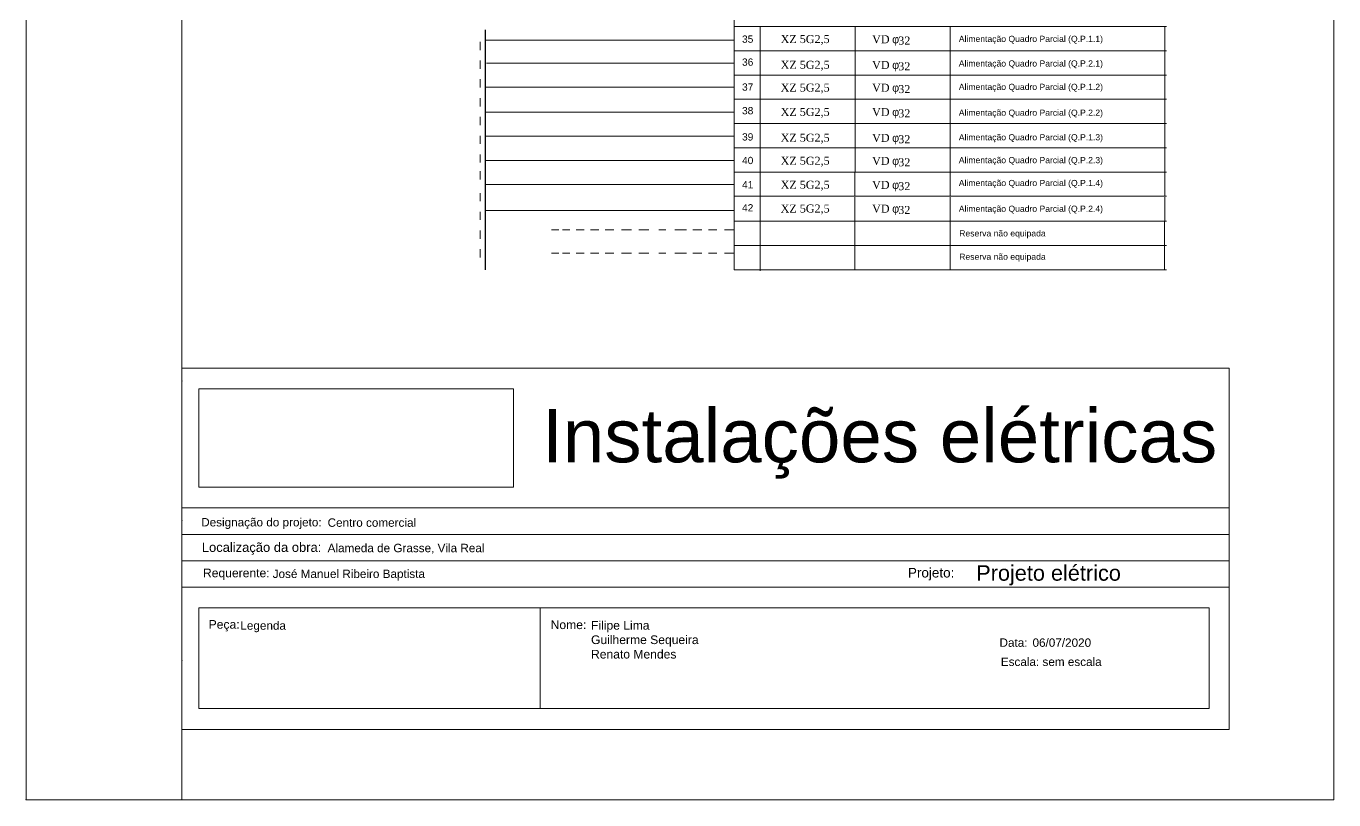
# Model space of a CAD drawing. Extents: x -17539 to 1421, y -3169 to 802964.
# Drawn here: x 652.23 to 673.23, y 312.75 to 325.17 of the extents above; entities that cross this region are included whole.
import ezdxf

# ---------------------------------------------------------------- set-up
doc = ezdxf.new("R2010")
doc.units = 0
doc.header["$LTSCALE"] = 25
doc.header["$MEASUREMENT"] = 0
doc.layers.get('0').update_dxf_attribs({"lineweight": 9})
doc.styles.add('MtXpl_Symbol', font='symbol.ttf')
doc.styles.add('MtXpl_Times_New_Roma', font='times.ttf')
doc.styles.add('ROMANS', font='arial.ttf')
doc.styles.get("Standard").update_dxf_attribs({"font": 'arial.ttf'})

msp = doc.modelspace()

# ---------------------------------------------------------------- linework, layer by layer
for p, q in [((652.235, 342.447), (652.235, 312.747)), ((654.735, 342.447), (654.735, 312.747)), ((673.235, 342.447), (673.235, 312.747)), ((663.601, 325.583), (663.604, 325.165)), ((663.604, 325.166), (670.546, 325.166)), ((663.604, 325.165), (663.604, 324.776)), ((664.024, 325.165), (664.024, 324.757)), ((665.546, 325.165), (665.546, 324.776)), ((667.075, 325.165), (667.075, 324.776)), ((670.52, 325.165), (670.52, 324.776)), ((659.525, 324.917), (659.525, 324.785)), ((663.606, 324.944), (659.611, 324.944)), ((663.604, 324.776), (670.546, 324.776)), ((663.604, 324.776), (663.604, 324.386)), ((664.024, 324.776), (664.024, 324.368)), ((665.546, 324.776), (665.546, 324.386)), ((667.074, 324.776), (667.074, 324.386)), ((670.519, 324.776), (670.519, 324.386)), ((659.525, 324.617), (659.525, 324.485)), ((663.606, 324.577), (659.629, 324.577)), ((659.525, 324.317), (659.525, 324.185)), ((663.604, 324.386), (670.546, 324.386)), ((663.604, 324.386), (663.604, 323.997)), ((664.024, 324.386), (664.024, 323.979)), ((665.546, 324.386), (665.546, 323.997)), ((667.074, 324.386), (667.074, 323.997)), ((670.519, 324.386), (670.519, 323.997)), ((663.606, 324.191), (659.602, 324.191)), ((659.525, 324.012), (659.525, 323.879)), ((663.604, 323.997), (670.546, 323.997)), ((663.604, 323.997), (663.604, 323.607)), ((664.024, 323.997), (664.024, 323.589)), ((665.546, 323.997), (665.546, 323.607)), ((667.074, 323.997), (667.074, 323.607)), ((670.519, 323.997), (670.519, 323.607)), ((659.525, 323.712), (659.525, 323.579)), ((663.606, 323.79), (659.611, 323.79)), ((659.525, 323.412), (659.525, 323.279)), ((663.606, 323.403), (659.62, 323.403)), ((663.604, 323.607), (670.546, 323.607)), ((663.604, 323.607), (663.604, 323.218)), ((664.024, 323.607), (664.024, 323.2)), ((665.546, 323.607), (665.546, 323.218)), ((667.074, 323.607), (667.074, 323.218)), ((670.519, 323.607), (670.519, 323.218)), ((663.604, 323.218), (670.546, 323.218)), ((663.604, 323.218), (663.604, 322.828)), ((664.024, 323.218), (664.024, 322.81)), ((665.546, 323.218), (665.546, 322.828)), ((667.074, 323.218), (667.074, 322.828)), ((670.519, 323.218), (670.519, 322.828)), ((659.525, 323.112), (659.525, 322.979)), ((663.606, 323.015), (659.611, 323.015)), ((659.525, 322.842), (659.525, 322.71)), ((663.604, 322.828), (670.546, 322.828)), ((663.604, 322.828), (663.604, 322.439)), ((664.023, 322.828), (664.023, 322.421)), ((665.545, 322.828), (665.545, 322.439)), ((667.074, 322.828), (667.074, 322.439)), ((670.519, 322.828), (670.519, 322.439)), ((663.606, 322.629), (659.62, 322.629)), ((659.525, 322.49), (659.525, 322.358)), ((663.604, 322.439), (663.603, 322.038)), ((663.604, 322.439), (670.546, 322.439)), ((664.023, 322.427), (664.023, 322.019)), ((665.545, 322.427), (665.545, 322.038)), ((667.074, 322.427), (667.074, 322.038)), ((670.519, 322.427), (670.519, 322.038)), ((659.525, 322.19), (659.525, 322.058)), ((663.603, 322.213), (659.611, 322.213)), ((663.603, 322.038), (670.545, 322.038)), ((663.603, 322.038), (663.603, 321.648)), ((664.023, 322.038), (664.023, 321.63)), ((665.545, 322.038), (665.545, 321.648)), ((667.073, 322.038), (667.073, 321.648)), ((670.518, 322.038), (670.518, 321.648)), ((659.525, 321.89), (659.525, 321.758)), ((660.787, 321.898), (660.669, 321.898)), ((660.964, 321.898), (660.847, 321.898)), ((661.197, 321.898), (661.066, 321.898)), ((661.43, 321.898), (661.297, 321.898)), ((661.673, 321.898), (661.531, 321.898)), ((661.958, 321.898), (661.795, 321.898)), ((662.232, 321.898), (662.075, 321.898)), ((662.509, 321.898), (662.396, 321.898)), ((662.838, 321.898), (662.653, 321.898)), ((663.083, 321.898), (662.942, 321.898)), ((663.328, 321.898), (663.191, 321.898)), ((663.597, 321.898), (663.452, 321.898)), ((659.525, 321.59), (659.525, 321.458)), ((660.787, 321.526), (660.669, 321.526)), ((660.964, 321.526), (660.847, 321.526)), ((661.197, 321.526), (661.066, 321.526)), ((661.43, 321.526), (661.297, 321.526)), ((661.673, 321.526), (661.531, 321.526)), ((661.958, 321.526), (661.795, 321.526)), ((662.232, 321.526), (662.075, 321.526)), ((662.509, 321.526), (662.396, 321.526)), ((662.838, 321.526), (662.653, 321.526)), ((663.083, 321.526), (662.942, 321.526)), ((663.328, 321.526), (663.191, 321.526)), ((663.597, 321.526), (663.452, 321.526)), ((663.603, 321.648), (670.545, 321.648)), ((663.603, 321.648), (663.603, 321.259)), ((664.023, 321.648), (664.023, 321.24)), ((665.545, 321.648), (665.545, 321.259)), ((667.073, 321.648), (667.073, 321.259)), ((670.518, 321.648), (670.518, 321.259)), ((663.603, 321.259), (670.545, 321.259)), ((654.735, 319.68), (671.552, 319.68)), ((671.552, 319.68), (671.552, 313.879)), ((655.01, 319.347), (660.06, 319.347)), ((655.01, 319.347), (655.01, 317.768)), ((660.06, 319.347), (660.06, 317.768)), ((655.01, 317.768), (660.06, 317.768)), ((654.735, 317.438), (671.552, 317.438)), ((654.735, 317.009), (671.552, 317.009)), ((654.735, 316.586), (671.552, 316.586)), ((654.735, 316.163), (671.552, 316.163)), ((655.01, 315.83), (671.231, 315.83)), ((655.01, 315.497), (655.01, 315.83)), ((660.488, 315.83), (660.488, 314.212)), ((671.231, 314.212), (671.231, 315.83)), ((655.01, 315.497), (655.01, 314.212)), ((671.231, 314.212), (655.01, 314.212)), ((671.552, 313.879), (654.735, 313.879)), ((652.235, 312.747), (673.235, 312.747))]:
    msp.add_line(p, q)
at = {"lineweight": 30}
msp.add_line((659.613, 321.259), (659.613, 325.11), dxfattribs=at)
for p in [(654.735, 319.471), (654.735, 317.23), (654.735, 314.988), (652.235, 312.747)]:
    msp.add_point(p)

# ---------------------------------------------------------------- texts
for s, height, style, p in [('35', 0.1168, 'ROMANS', (663.731, 324.904)), ('XZ 5G2,5', 0.1285, 'MtXpl_Times_New_Roma', (664.351, 324.899)), ('VD ', 0.1285, 'MtXpl_Times_New_Roma', (665.82, 324.896)), ('f', 0.129, 'MtXpl_Symbol', (666.142, 324.896)), ('32', 0.1285, 'MtXpl_Times_New_Roma', (666.24, 324.875)), ('Alimentação Quadro Parcial (Q.P.1.1) ', 0.09875, 'ROMANS', (667.212, 324.917)), ('36', 0.1168, 'ROMANS', (663.731, 324.535)), ('XZ 5G2,5', 0.1285, 'MtXpl_Times_New_Roma', (664.351, 324.486)), ('VD ', 0.1285, 'MtXpl_Times_New_Roma', (665.82, 324.483)), ('f', 0.129, 'MtXpl_Symbol', (666.142, 324.483)), ('32', 0.1285, 'MtXpl_Times_New_Roma', (666.24, 324.462)), ('Alimentação Quadro Parcial (Q.P.2.1) ', 0.09875, 'ROMANS', (667.212, 324.522)), ('37', 0.1168, 'ROMANS', (663.731, 324.134)), ('XZ 5G2,5', 0.1285, 'MtXpl_Times_New_Roma', (664.351, 324.12)), ('VD ', 0.1285, 'MtXpl_Times_New_Roma', (665.82, 324.118)), ('Alimentação Quadro Parcial (Q.P.1.2) ', 0.09875, 'ROMANS', (667.212, 324.146)), ('f', 0.129, 'MtXpl_Symbol', (666.142, 324.118)), ('32', 0.1285, 'MtXpl_Times_New_Roma', (666.24, 324.096)), ('38', 0.1168, 'ROMANS', (663.731, 323.755)), ('XZ 5G2,5', 0.1285, 'MtXpl_Times_New_Roma', (664.351, 323.729)), ('VD ', 0.1285, 'MtXpl_Times_New_Roma', (665.82, 323.727)), ('f', 0.129, 'MtXpl_Symbol', (666.142, 323.727)), ('32', 0.1285, 'MtXpl_Times_New_Roma', (666.24, 323.706)), ('Alimentação Quadro Parcial (Q.P.2.2) ', 0.09875, 'ROMANS', (667.212, 323.732)), ('39', 0.1168, 'ROMANS', (663.731, 323.334)), ('XZ 5G2,5', 0.1285, 'MtXpl_Times_New_Roma', (664.351, 323.315)), ('VD ', 0.1285, 'MtXpl_Times_New_Roma', (665.82, 323.312)), ('f', 0.129, 'MtXpl_Symbol', (666.142, 323.312)), ('32', 0.1285, 'MtXpl_Times_New_Roma', (666.24, 323.291)), ('Alimentação Quadro Parcial (Q.P.1.3) ', 0.09875, 'ROMANS', (667.212, 323.337)), ('40', 0.1168, 'ROMANS', (663.731, 322.955)), ('XZ 5G2,5', 0.1285, 'MtXpl_Times_New_Roma', (664.351, 322.945)), ('VD ', 0.1285, 'MtXpl_Times_New_Roma', (665.82, 322.943)), ('f', 0.129, 'MtXpl_Symbol', (666.142, 322.943)), ('32', 0.1285, 'MtXpl_Times_New_Roma', (666.24, 322.921)), ('Alimentação Quadro Parcial (Q.P.2.3) ', 0.09875, 'ROMANS', (667.212, 322.97)), ('41', 0.1168, 'ROMANS', (663.731, 322.565)), ('XZ 5G2,5', 0.1285, 'MtXpl_Times_New_Roma', (664.351, 322.56)), ('VD ', 0.1285, 'MtXpl_Times_New_Roma', (665.82, 322.558)), ('f', 0.129, 'MtXpl_Symbol', (666.142, 322.558)), ('32', 0.1285, 'MtXpl_Times_New_Roma', (666.24, 322.537)), ('Alimentação Quadro Parcial (Q.P.1.4) ', 0.09875, 'ROMANS', (667.212, 322.603)), ('42', 0.1168, 'ROMANS', (663.731, 322.195)), ('XZ 5G2,5', 0.1285, 'MtXpl_Times_New_Roma', (664.351, 322.178)), ('VD ', 0.1285, 'MtXpl_Times_New_Roma', (665.82, 322.176)), ('f', 0.129, 'MtXpl_Symbol', (666.142, 322.176)), ('32', 0.1285, 'MtXpl_Times_New_Roma', (666.24, 322.155)), ('Alimentação Quadro Parcial (Q.P.2.4) ', 0.09875, 'ROMANS', (667.212, 322.189)), ('Reserva não equipada', 0.09875, 'ROMANS', (667.219, 321.794)), ('Reserva não equipada', 0.09875, 'ROMANS', (667.219, 321.419))]:
    msp.add_text(s, height=height, dxfattribs=dict(style=style)).set_placement(p)
at = {"attachment_point": 1}
for s, insert, char_height, width in [('Instalações elétricas', (660.521, 319.023), 0.85663, 10.8783), ('Designação do projeto:', (655.046, 317.272), 0.1346, 2.08364), ('Centro comercial', (657.076, 317.266), 0.1346, 2.08364), ('Localização da obra:', (655.056, 316.877), 0.14887, 2.30464), ('Alameda de Grasse, Vila Real', (657.076, 316.858), 0.1346, 2.83899), ('Projeto:', (666.395, 316.472), 0.1549, 2.39854), ('Projeto elétrico', (667.492, 316.515), 0.24933, 3.85974), ('Requerente:', (655.075, 316.46), 0.13907, 2.15283), ('José Manuel Ribeiro Baptista', (656.194, 316.444), 0.1346, 2.83899), ('Peça:', (655.166, 315.634), 0.1391, 2.15283), ('Legenda', (655.675, 315.613), 0.1346, 2.83899), ('Nome:', (660.658, 315.628), 0.1391, 0.56614), ('Data:', (667.866, 315.339), 0.1346, 2.08364), ('06/07/2020', (668.396, 315.339), 0.1346, 2.08364), ('Escala:', (667.887, 315.031), 0.1346, 2.08364), ('sem escala', (668.556, 315.031), 0.1346, 2.08364)]:
    msp.add_mtext(s, dxfattribs=dict(at, insert=insert, char_height=char_height, width=width))
at = {"insert": (661.306, 315.619), "char_height": 0.13907, "attachment_point": 1}
msp.add_mtext_dynamic_manual_height_columns('Filipe Lima\\PGuilherme Sequeira\\PRenato Mendes', width=1.91251, gutter_width=0.695, heights=[1.016], dxfattribs=at)

doc.saveas('drawing.dxf')
